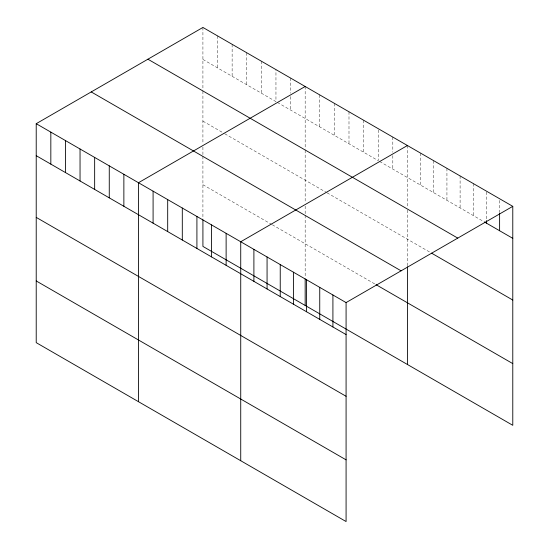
<?xml version="1.0" encoding="UTF-8"?>
<svg xmlns="http://www.w3.org/2000/svg" width="549" height="549" viewBox="0 0 549 549"><rect width="100%" height="100%" fill="white"/><g stroke="black" fill="none" stroke-linecap="round" stroke-linejoin="round"><path stroke-width="0.41" stroke-dasharray="2.75 2.06" d="M202.917 27.45L202.917 90.297M202.917 59.443L275.955 101.613L275.955 69.62M277.417 102.457L378.206 160.651L378.206 128.658M379.668 161.495L483.511 221.446M202.917 121.144L224.095 133.373M224.822 133.798L326.353 192.411M327.08 192.829L430.835 252.732M202.917 184.718L271.57 224.356M272.304 224.774L375.283 284.231M499.611 200.426L499.611 212.216M486.441 191.985L486.441 220.609M473.272 183.538L473.272 215.531M460.103 175.934L460.103 207.934M446.934 168.33L446.934 200.33M433.765 160.727L433.765 192.726M420.596 153.123L420.596 185.123M407.427 145.519L407.427 207.508M407.427 210.082L407.427 265.984M392.816 137.085L392.816 152.245M392.816 155.614L392.816 169.085M363.603 120.224L363.603 152.217M348.992 111.79L348.992 143.783M334.382 103.356L334.382 135.349M319.779 94.922L319.779 126.915M305.169 86.488L305.169 149.335M305.169 150.186L305.169 202.766M305.169 206.108L305.169 214.474M305.169 215.311L305.169 277.17M290.558 78.054L290.558 93.206M290.558 96.576L290.558 110.047M261.345 61.186L261.345 93.179M246.734 52.752L246.734 84.745M232.131 44.318L232.131 76.311M217.521 35.884L217.521 67.877M202.917 91.155L202.917 143.728M202.917 147.077L202.917 155.442M202.917 156.273L202.917 218.989"/><path stroke-width="0.82" d="M36.22 123.69L346.083 302.588L346.083 521.55L36.22 342.651L36.22 123.69L202.917 27.45L512.78 206.349L512.78 425.31L202.917 246.412L202.917 219.847M305.169 86.488L138.478 182.721L138.478 401.69M407.427 145.519L240.73 241.759L240.73 460.728M346.083 302.588L512.78 206.349M484.245 221.871L512.78 238.341M147.907 59.21L457.77 238.108M431.569 253.158L512.78 300.042M91.23 91.93L401.093 270.829M376.017 284.656L512.78 363.61M36.22 155.683L346.083 334.581M36.22 217.383L346.083 396.282M36.22 280.951L346.083 459.849M499.611 213.06L499.611 230.738M486.441 220.609L486.441 223.134M407.427 266.821L407.427 364.488M332.914 294.985L332.914 326.978M319.744 287.381L319.744 319.374M306.575 279.777L306.575 311.77M305.169 278.885L305.169 305.45M293.406 272.174L293.406 304.167M280.237 264.57L280.237 296.563M267.068 256.966L267.068 288.959M253.899 249.363L253.899 281.356M226.126 233.325L226.126 265.325M211.516 224.891L211.516 256.891M196.913 216.457L196.913 248.457M182.302 208.023L182.302 240.023M167.692 199.589L167.692 231.589M153.089 191.155L153.089 223.155M123.868 174.287L123.868 206.287M109.265 165.86L109.265 197.853M94.654 157.426L94.654 189.419M80.044 148.992L80.044 180.985M65.441 140.558L65.441 172.551M50.831 132.124L50.831 164.117"/></g></svg>
